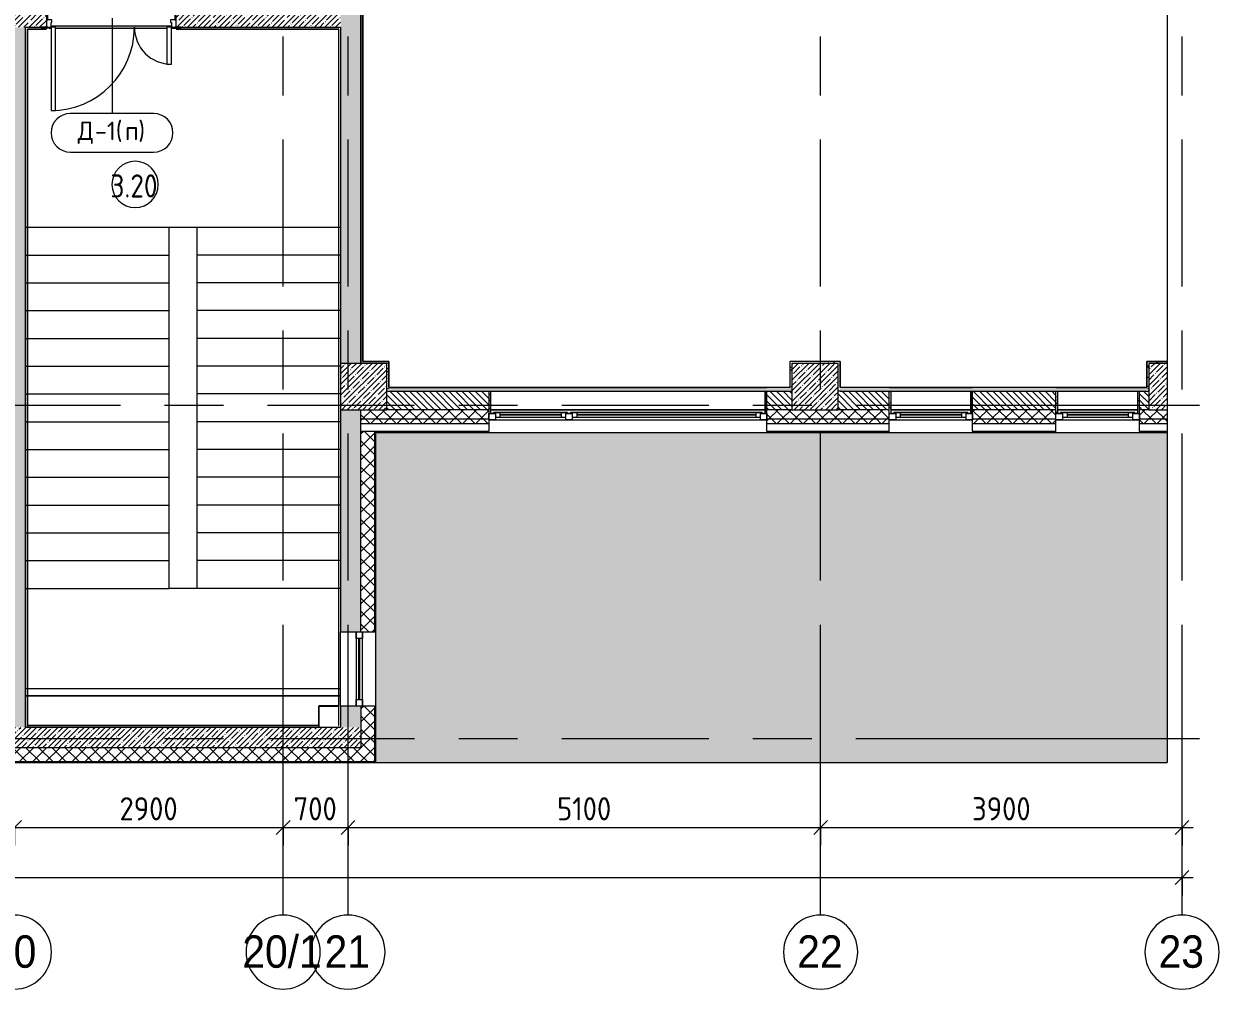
# Model space of a CAD drawing. Header units: millimetres. Extents: x 35355 to 234366, y -8553 to 29000.
# Drawn here: x 72063 to 84960, y -2706 to 7716 of the extents above; entities that cross this region are included whole.
import ezdxf

# ---------------------------------------------------------------- set-up
doc = ezdxf.new("R2010")
doc.units = ezdxf.units.MM
doc.linetypes.add('Осевая', pattern=[3175, 635, -476.25, 1587.5, -476.25])
for name, color, linetype, lineweight in [('A-ANNO-DIMS', 7, 'Continuous', 9), ('A-ANNO-DIMS-100', 7, 'Continuous', 9), ('A-AREA-IDEN', 7, 'Continuous', 9), ('A-DETL', 7, 'Continuous', 9), ('A-DETL-GENF', 7, 'Continuous', 9), ('A-DOOR-IDEN', 7, 'Continuous', 9), ('A-GLAZ', 7, 'Continuous', 9), ('A-GLAZ-1', 7, 'Continuous', 13), ('A-WALL', 7, 'Continuous', 9), ('I-WALL', 7, 'Continuous', 9), ('S-COLS', 7, 'Continuous', 9), ('S-STRS-1', 7, 'Continuous', 9), ('Ограждение', 7, 'Continuous', 9), ('Оси', 7, 'Continuous', 9), ('Оси-1', 7, 'Continuous', 20), ('Оси-2', 7, 'Осевая', 9), ('Поручни', 7, 'Continuous', 9)]:
    doc.layers.add(name, color=color, linetype=linetype, lineweight=lineweight)
for name, color, linetype, lineweight, true_color in [('A-DETL-GENF-1', 7, 'Continuous', 9, 0xd4d4d4), ('A-DOOR-1', 1, 'Continuous', 9, 0xff0000), ('A-DOOR-2', 1, 'Continuous', 13, 0xff0000), ('A-DOOR-FRAM-1', 1, 'Continuous', 13, 0xff0000), ('A-WALL-1', 7, 'Continuous', 9, 0x3c3c3c), ('A-WALL-FNSH-1', 7, 'Continuous', 9, 0x3c3c3c)]:
    doc.layers.add(name, color=color, linetype=linetype, lineweight=lineweight, true_color=true_color)
doc.styles.add('Arial', font='arial.ttf', dxfattribs={"width": 0.9, "height": 350})
doc.styles.add('GOST Common', font='GOST_Common.ttf', dxfattribs={"width": 0.9, "height": 250})
doc.styles.add('GOST Common_1', font='GOST_Common.ttf', dxfattribs={"height": 200})
doc.styles.add('ISOCPEUR', font='isocpeur.ttf', dxfattribs={"width": 0.9, "height": 250})
doc.dimstyles.new('ISO-2_5_0_9К_БОЛЬШОЙ', dxfattribs={"dimscale": 304.8, "dimtxt": 248.995294, "dimasz": 0.492126, "dimexe": 0.393701, "dimexo": 0.984252, "dimgap": 0, "dimtad": 1, "dimdec": 0, "dimrnd": 10, "dimzin": 0, "dimdsep": 46, "dimtxsty": 'ISOCPEUR', "dimblk1": 'OBLIQUE', "dimblk2": 'OBLIQUE', "dimsah": 1, "dimcen": 0.09, "dimdle": 0.393701, "dimazin": 0, "dimtfac": 1, "dimtdec": 4, "dimtix": 1, "dimtmove": 0, "dimatfit": 3, "dimfxl": 1, "dimtvp": 1, "dimtolj": 1, "dimtzin": 0, "dimarcsym": 2})
pattern_1 = [(45, (0, 0), (-70.71068, 70.71068), []), (135, (0, 0), (-70.71068, -70.71068), [])]
pattern_2 = [(45, (0, 0), (-57.02463, 57.02463), []), (45, (57.025, 0), (-57.02463, 57.02463), [100.806, -20.161, 3.353, -16.808])]
pattern_3 = [(0, (0, 0), (121.92, 30.48), [10.058, -81.382, 10.058, -81.382, -487.68]), (0, (0, 0), (121.92, 30.48), [-182.88, 10.058, -172.822, 10.058, -81.382, -213.36]), (0, (0, 0), (121.92, 30.48), [-457.2, 10.058, -50.902, 10.058, -142.342]), (120, (45.72, 15.24), (-87.356454, 90.345817), [10.058, -81.382, 10.058, -81.382, -487.68]), (120, (45.72, 15.24), (-87.356454, 90.345817), [-182.88, 10.058, -172.822, 10.058, -81.382, -213.36]), (120, (45.72, 15.24), (-87.356454, 90.345817), [-457.2, 10.058, -50.902, 10.058, -142.342]), (240, (60.96, 76.2), (-34.563546, -120.825817), [10.058, -81.382, 10.058, -81.382, -487.68]), (240, (60.96, 76.2), (-34.563546, -120.825817), [-182.88, 10.058, -172.822, 10.058, -81.382, -213.36]), (240, (60.96, 76.2), (-34.563546, -120.825817), [-457.2, 10.058, -50.902, 10.058, -142.342])]

# ---------------------------------------------------------------- blocks, each defined once
blk = doc.blocks.new('BSC_Колонна _Прямоугольная - 500х500-V11-План заполнения дверных проемов 3 этажа в осях 12-23')
at = {"layer": 'S-COLS'}
h = blk.add_hatch(dxfattribs=at)
h.set_pattern_fill('FP_12', color=256, style=0, pattern_type=2)
h.set_pattern_definition([(45, (-75730, -3800), (-57.02463, 57.02463), []), (45, (-75672.975, -3800), (-57.02463, 57.02463), [100.806, -20.161, 3.353, -16.808])])
h.paths.add_polyline_path([(-250, -250), (250, -250), (250, 250), (-250, 250), (-250, 246)])
for p, q in [((250, 250), (-250, 250)), ((-250, 250), (-250, -250)), ((250, -250), (250, 250)), ((-250, -250), (250, -250))]:
    blk.add_line(p, q, dxfattribs=at)
blk = doc.blocks.new('BSC_Колонна _Прямоугольная - 500х500-V12-План заполнения дверных проемов 3 этажа в осях 12-23')
at = {"layer": 'S-COLS'}
h = blk.add_hatch(dxfattribs=at)
h.set_pattern_fill('FP_13', color=256, style=0, pattern_type=2)
h.set_pattern_definition([(45, (-80600, -3800), (-57.02463, 57.02463), []), (45, (-80542.975, -3800), (-57.02463, 57.02463), [100.806, -20.161, 3.353, -16.808])])
h.paths.add_polyline_path([(-250, -250), (250, -250), (250, 250), (-250, 250)])
for p, q in [((250, 250), (-250, 250)), ((-250, 250), (-250, -250)), ((250, -250), (250, 250)), ((-250, -250), (250, -250))]:
    blk.add_line(p, q, dxfattribs=at)
blk = doc.blocks.new('120_Окно_СКБ_1Ст - 120_Окно_СКБ_1Ст 800х2500 EI30-23532001-План заполнения дверных проемов 3 этажа в осях 12-23')
at = {"layer": 'A-GLAZ'}
for p, q in [((400, -57), (-400, -57)), ((-400, -127), (400, -127)), ((330, -87), (-330, -87)), ((330, -97), (-330, -97))]:
    blk.add_line(p, q, dxfattribs=at)
at = {"layer": 'A-GLAZ-1'}
for p, q in [((-400, -127), (-400, -57)), ((-400, -57), (-330, -57)), ((-330, -127), (-400, -127)), ((-330, -57), (-330, -127)), ((330, -127), (330, -57)), ((330, -57), (400, -57)), ((400, -127), (330, -127)), ((400, -57), (400, -127))]:
    blk.add_line(p, q, dxfattribs=at)
blk = doc.blocks.new('110_Дверь_СКБ_2Ст - Д-1 Лестничная клетка EIS60-24319353-План заполнения дверных проемов 3 этажа в осях 12-23')
at = {"layer": 'A-DOOR-1'}
for centre, radius, start, end in [((662.5, 110), 900, 90, 180), ((-637.5, 110), 400, 360, 90)]:
    blk.add_arc(centre, radius, start, end, dxfattribs=at)
at = {"layer": 'A-DOOR-2'}
for p, q in [((662.5, 1010), (612.5, 1010)), ((612.5, 1010), (612.5, 110)), ((662.5, 110), (662.5, 1010)), ((-637.5, 510), (-637.5, 110)), ((-587.5, 510), (-637.5, 510)), ((-587.5, 110), (-587.5, 510)), ((-637.5, 110), (-587.5, 110)), ((612.5, 110), (662.5, 110))]:
    blk.add_line(p, q, dxfattribs=at)
at = {"layer": 'A-DOOR-FRAM-1'}
for p, q in [((-672.5, 118), (-742.5, 118)), ((-742.5, 118), (-742.5, 110)), ((-742.5, 110), (-672.5, 110)), ((-637.5, 110), (-687.5, 110)), ((-687.5, 110), (-687.5, 30)), ((-687.5, 30), (-627.5, 30)), ((-672.5, 30), (-687.5, 30)), ((-687.5, 30), (-687.5, -110)), ((-672.5, 110), (-672.5, 118)), ((-672.5, -110), (-672.5, 30)), ((-637.5, 60), (-637.5, 110)), ((-627.5, 60), (-637.5, 60)), ((-627.5, 30), (-627.5, 60)), ((662.5, 60), (652.5, 60)), ((652.5, 60), (652.5, 30)), ((652.5, 30), (712.5, 30)), ((662.5, 110), (662.5, 60)), ((712.5, 110), (662.5, 110)), ((767.5, 118), (697.5, 118)), ((697.5, 118), (697.5, 110)), ((697.5, 110), (767.5, 110)), ((712.5, 30), (697.5, 30)), ((697.5, 30), (697.5, -110)), ((712.5, 30), (712.5, 110)), ((712.5, -110), (712.5, 30)), ((767.5, 110), (767.5, 118)), ((-672.5, -110), (-742.5, -110)), ((-742.5, -110), (-742.5, -118)), ((-742.5, -118), (-672.5, -118)), ((-687.5, -110), (-672.5, -110)), ((-672.5, -118), (-672.5, -110)), ((697.5, -110), (712.5, -110)), ((767.5, -110), (697.5, -110)), ((697.5, -110), (697.5, -118)), ((697.5, -118), (767.5, -118)), ((767.5, -118), (767.5, -110))]:
    blk.add_line(p, q, dxfattribs=at)
blk = doc.blocks.new('120_Окно_СКБ_2Ст - 120_Окно_СКБ_2Ст 3000х2500 _мал_створка слева_-22809161-План заполнения дверных проемов 3 этажа в осях 12-23')
at = {"layer": 'A-GLAZ'}
for p, q in [((1500, -5), (-1500, -5)), ((-1480, -75), (-1450, -75)), ((-1380, -55), (550, -55)), ((550, -65), (-1380, -65)), ((620, -75), (650, -75)), ((720, -55), (1380, -55)), ((1380, -65), (720, -65)), ((1450, -75), (1480, -75))]:
    blk.add_line(p, q, dxfattribs=at)
at = {"layer": 'A-GLAZ-1'}
for p, q in [((-1500, -75), (-1500, -5)), ((-1500, -5), (-1430, -5)), ((-1430, -75), (-1500, -75)), ((-1430, -75), (-1450, -75)), ((-1450, -75), (-1450, -85)), ((-1450, -85), (620, -85)), ((620, -85), (-1450, -85)), ((-1430, -5), (-1430, -75)), ((600, -35), (-1430, -35)), ((-1430, -35), (-1430, -75)), ((-1380, -85), (-1380, -35)), ((550, -85), (550, -35)), ((600, -75), (600, -5)), ((600, -5), (670, -5)), ((600, -75), (600, -35)), ((670, -75), (600, -75)), ((620, -75), (600, -75)), ((620, -85), (620, -75)), ((670, -75), (650, -75)), ((650, -75), (650, -85)), ((650, -85), (1450, -85)), ((1450, -85), (650, -85)), ((670, -5), (670, -75)), ((1430, -35), (670, -35)), ((670, -35), (670, -75)), ((720, -85), (720, -35)), ((1380, -85), (1380, -35)), ((1430, -75), (1430, -5)), ((1430, -5), (1500, -5)), ((1430, -75), (1430, -35)), ((1500, -75), (1430, -75)), ((1450, -75), (1430, -75)), ((1450, -85), (1450, -75)), ((1500, -5), (1500, -75))]:
    blk.add_line(p, q, dxfattribs=at)
blk = doc.blocks.new('120_Окно_СКБ_1Ст - 120_Окно_СКБ_1Ст 900х2500_h_-19906774-План заполнения дверных проемов 3 этажа в осях 12-23')
at = {"layer": 'A-GLAZ'}
for p, q in [((450, -5), (-450, -5)), ((-430, -75), (-400, -75)), ((-330, -55), (330, -55)), ((330, -65), (-330, -65)), ((400, -75), (430, -75))]:
    blk.add_line(p, q, dxfattribs=at)
at = {"layer": 'A-GLAZ-1'}
for p, q in [((-450, -75), (-450, -5)), ((-450, -5), (-380, -5)), ((-380, -75), (-450, -75)), ((-380, -75), (-400, -75)), ((-400, -75), (-400, -85)), ((-400, -85), (400, -85)), ((400, -85), (-400, -85)), ((-380, -5), (-380, -75)), ((380, -35), (-380, -35)), ((-380, -35), (-380, -75)), ((-330, -85), (-330, -35)), ((330, -85), (330, -35)), ((380, -75), (380, -5)), ((380, -5), (450, -5)), ((380, -75), (380, -35)), ((450, -75), (380, -75)), ((400, -75), (380, -75)), ((400, -85), (400, -75)), ((450, -5), (450, -75))]:
    blk.add_line(p, q, dxfattribs=at)
blk = doc.blocks.new('BSC_Колонна _Прямоугольная - 500х500-V37-План заполнения дверных проемов 3 этажа в осях 12-23')
at = {"layer": 'S-COLS'}
h = blk.add_hatch(dxfattribs=at)
h.set_pattern_fill('FP_57', color=256, style=0, pattern_type=2)
h.set_pattern_definition([(45, (-84450, -3800), (-57.02463, 57.02463), []), (45, (-84392.975, -3800), (-57.02463, 57.02463), [100.806, -20.161, 3.353, -16.808])])
h.paths.add_polyline_path([(-250, -250), (-49, -250), (-49, 250), (-250, 250), (-250, 246)])
for p, q in [((-49, 250), (-250, 250)), ((-250, 250), (-250, -250)), ((-250, -250), (-49, -250))]:
    blk.add_line(p, q, dxfattribs=at)
blk = doc.blocks.new('Ограждение - Ограждение-33089517-План заполнения дверных проемов 3 этажа в осях 12-23')
at = {"layer": 'Ограждение'}
h = blk.add_hatch(color=256, dxfattribs=at)
h.paths.add_polyline_path([(73655, 7680), (73655, 7690), (72355, 7690), (72355, 7680), (72405, 7680), (72405, 7670), (73605, 7670), (73605, 7680)])
h.paths.add_polyline_path([(73687, 7670), (73705, 7670), (73705, 7672), (73690, 7672), (73690, 7680), (73655, 7680), (73655, 7670)])
h.paths.add_polyline_path([(72355, 7670), (72355, 7680), (72330, 7680), (72330, 7670)])
at = {"layer": 'Поручни'}
for p, q in [((72330, 7670), (72330, 7680)), ((72330, 7670), (72355, 7670)), ((73655, 7690), (72355, 7690)), ((72405, 7670), (73605, 7670)), ((73655, 7670), (73705, 7670)), ((73705, 7672), (73705, 7670))]:
    blk.add_line(p, q, dxfattribs=at)
blk = doc.blocks.new('Зашивка приборов отопления38 - Зашивка приборов отопления-33325280-План заполнения дверных проемов 3 этажа в осях 12-23')
at = {"layer": 'A-WALL'}
for p, q in [((120705, 18041), (120705, 17931)), ((120705, 17931), (124105, 17931)), ((124105, 17931), (120705, 17931)), ((120705, 17931), (120705, 17856)), ((120705, 17856), (124105, 17856))]:
    blk.add_line(p, q, dxfattribs=at)
blk = doc.blocks.new('DET_L_Линия разрыва - М100-30674062-План заполнения дверных проемов 3 этажа в осях 12-23')
at = {"layer": 'A-DETL-GENF'}
blk.add_line((13519, 0), (0, 0), dxfattribs=at)
blk = doc.blocks.new('Ось сетки - D8-29747960-План заполнения дверных проемов 3 этажа в осях 12-23')
at = {"layer": 'Оси-1'}
for start, end in [(360, 180), (180, 360)]:
    blk.add_arc((0, 0), 4, start, end, dxfattribs=at)
blk = doc.blocks.new('Марка_Помещения - Номер-25198446-План заполнения дверных проемов 3 этажа в осях 12-23')
at = {"layer": 'A-AREA-IDEN'}
for start, end in [(360, 180), (180, 360)]:
    blk.add_arc((0, 0), 2.5, start, end, dxfattribs=at)
blk = doc.blocks.new('М_двери - Типоразмер_рамка-25223575-План заполнения дверных проемов 3 этажа в осях 12-23')
at = {"layer": 'A-DOOR-IDEN'}
for p, q in [((4.5, 2.08), (-4.5, 2.08)), ((-4.5, -2.08), (4.5, -2.08))]:
    blk.add_line(p, q, dxfattribs=at)
for centre, start, end in [((-4.5, 0), 90, 270), ((4.5, 0), 270, 90)]:
    blk.add_arc(centre, 2.08, start, end, dxfattribs=at)
blk = doc.blocks.new('DIMBLOCK23-План заполнения дверных проемов 3 этажа в осях 12-23')
at = {"layer": 'A-ANNO-DIMS-100'}
for p, q in [((38310, -1694), (38310, -1380)), ((84560, -1694), (84560, -1380)), ((38190, -1500), (84680, -1500)), ((38310, -1500), (38310, -1694)), ((84560, -1500), (84560, -1694))]:
    blk.add_line(p, q, dxfattribs=at)
at = {"layer": 'A-ANNO-DIMS-100', "lineweight": 20}
for p, q in [((38310, -1500), (38235, -1575)), ((38310, -1500), (38385, -1425)), ((84560, -1500), (84485, -1575)), ((84560, -1500), (84635, -1425))]:
    blk.add_line(p, q, dxfattribs=at)
at = {"layer": 'A-ANNO-DIMS-100', "color": 0, "insert": (61028, -1173), "char_height": 250, "width": 976.83, "attachment_point": 1, "line_spacing_factor": 1.149209, "style": 'ISOCPEUR'}
blk.add_mtext('46250', dxfattribs=at)
blk = doc.blocks.new('_Oblique')
at = {"color": 0, "linetype": 'ByBlock', "lineweight": -2}
blk.add_line((-0.5, -0.5), (0.5, 0.5), dxfattribs=at)
blk = doc.blocks.new('DIMBLOCK38-План заполнения дверных проемов 3 этажа в осях 12-23')
at = {"layer": 'A-ANNO-DIMS-100'}
for p, q in [((71960, -1155), (71960, -841)), ((74860, -1155), (74860, -841)), ((71960, -961), (74860, -961)), ((71960, -961), (71960, -1155)), ((74860, -961), (74860, -1155))]:
    blk.add_line(p, q, dxfattribs=at)
at = {"layer": 'A-ANNO-DIMS-100', "lineweight": 20}
for p, q in [((71960, -961), (72035, -886)), ((74860, -961), (74935, -886)), ((71960, -961), (71885, -1036)), ((74860, -961), (74785, -1036))]:
    blk.add_line(p, q, dxfattribs=at)
at = {"layer": 'A-ANNO-DIMS-100', "color": 0, "insert": (73094, -634), "char_height": 250, "width": 758.48, "attachment_point": 1, "line_spacing_factor": 1.149209, "style": 'ISOCPEUR'}
blk.add_mtext('2900', dxfattribs=at)
blk = doc.blocks.new('DIMBLOCK39-План заполнения дверных проемов 3 этажа в осях 12-23')
at = {"layer": 'A-ANNO-DIMS-100'}
for p, q in [((74860, -1155), (74860, -841)), ((75560, -1155), (75560, -841)), ((74860, -961), (75560, -961)), ((74860, -961), (74860, -1155)), ((75560, -961), (75560, -1155))]:
    blk.add_line(p, q, dxfattribs=at)
at = {"layer": 'A-ANNO-DIMS-100', "lineweight": 20}
for p, q in [((74860, -961), (74935, -886)), ((75560, -961), (75635, -886)), ((74860, -961), (74785, -1036)), ((75560, -961), (75485, -1036))]:
    blk.add_line(p, q, dxfattribs=at)
at = {"layer": 'A-ANNO-DIMS-100', "color": 0, "insert": (74973, -634), "char_height": 250, "width": 568.86, "attachment_point": 1, "line_spacing_factor": 1.149209, "style": 'ISOCPEUR'}
blk.add_mtext('700', dxfattribs=at)
blk = doc.blocks.new('DIMBLOCK40-План заполнения дверных проемов 3 этажа в осях 12-23')
at = {"layer": 'A-ANNO-DIMS-100'}
for p, q in [((75560, -1155), (75560, -841)), ((80660, -1155), (80660, -841)), ((75560, -961), (80660, -961)), ((75560, -961), (75560, -1155)), ((80660, -961), (80660, -1155))]:
    blk.add_line(p, q, dxfattribs=at)
at = {"layer": 'A-ANNO-DIMS-100', "lineweight": 20}
for p, q in [((75560, -961), (75635, -886)), ((80660, -961), (80735, -886)), ((75560, -961), (75485, -1036)), ((80660, -961), (80585, -1036))]:
    blk.add_line(p, q, dxfattribs=at)
at = {"layer": 'A-ANNO-DIMS-100', "color": 0, "insert": (77816, -634), "char_height": 250, "width": 706.76, "attachment_point": 1, "line_spacing_factor": 1.149209, "style": 'ISOCPEUR'}
blk.add_mtext('5100', dxfattribs=at)
blk = doc.blocks.new('DIMBLOCK41-План заполнения дверных проемов 3 этажа в осях 12-23')
at = {"layer": 'A-ANNO-DIMS-100'}
for p, q in [((80660, -1155), (80660, -841)), ((84560, -1155), (84560, -841)), ((80660, -961), (84680, -961)), ((80660, -961), (80660, -1155)), ((84560, -961), (84560, -1155))]:
    blk.add_line(p, q, dxfattribs=at)
at = {"layer": 'A-ANNO-DIMS-100', "lineweight": 20}
for p, q in [((80660, -961), (80735, -886)), ((84560, -961), (84635, -886)), ((80660, -961), (80585, -1036)), ((84560, -961), (84485, -1036))]:
    blk.add_line(p, q, dxfattribs=at)
at = {"layer": 'A-ANNO-DIMS-100', "color": 0, "insert": (82294, -634), "char_height": 250, "width": 758.48, "attachment_point": 1, "line_spacing_factor": 1.149209, "style": 'ISOCPEUR'}
blk.add_mtext('3900', dxfattribs=at)

msp = doc.modelspace()

# ---------------------------------------------------------------- hatches: boundary and pattern name
at = {"layer": 'A-DETL-GENF-1'}
h = msp.add_hatch(color=256, dxfattribs=at)
h.paths.add_polyline_path([(76000.6, -258), (84400.7, -258), (84400.7, 3300), (75858, 3300), (75858, -258)])
h.paths.add_polyline_path([(66560, 11900), (66560, 27358), (41910, 27358), (41910, 23858), (38652.7, 23858), (38652.7, 15358), (42380, 15358), (42380, 11900), (64391.7, 11900)])
h.paths.add_polyline_path([(84400.7, 15650), (84400.7, 18590), (74040, 18590), (74040, 15650), (81805, 15650)])
at = {"layer": 'A-WALL'}
h = msp.add_hatch(dxfattribs=at)
h.set_pattern_fill('FP_19', color=256, style=0, pattern_type=2)
h.set_pattern_definition([(135, (0, 0), (-35.35534, -35.35534), [])])
h.paths.add_polyline_path([(80850, 3550), (81400, 3550), (81400, 3750), (80850, 3750)])
h.paths.add_polyline_path([(83200, 3550), (83200, 3750), (82300, 3750), (82300, 3550)])
h.paths.add_polyline_path([(80080, 3550), (80350, 3550), (80350, 3750), (80080, 3750)])
h.paths.add_polyline_path([(84100, 3550), (84200, 3550), (84200, 3750), (84100, 3750)])
h.paths.add_polyline_path([(75980, 3550), (77080, 3550), (77080, 3750), (75980, 3750), (75980, 3733.3)])
h = msp.add_hatch(dxfattribs=at)
h.set_pattern_fill('FP_20', color=256, style=0, pattern_type=2)
h.set_pattern_definition(pattern_1)
h.paths.add_polyline_path([(81400, 3450), (81400, 3550), (80080, 3550), (80080, 3450), (80353.9, 3450)])
h.paths.add_polyline_path([(83200, 3450), (83200, 3550), (82300, 3550), (82300, 3450)])
h.paths.add_polyline_path([(84400.7, 3450), (84400.7, 3550), (84100, 3550), (84100, 3450), (84200, 3450)])
h.paths.add_polyline_path([(76000.6, 3450), (77080, 3450), (77080, 3550), (75700, 3550), (75700, 3450), (75980, 3450)])
h = msp.add_hatch(dxfattribs=at)
h.set_pattern_fill('FP_20', color=256, style=0, pattern_type=2)
h.set_pattern_definition(pattern_1)
h.paths.add_polyline_path([(83200, 3400), (83200, 3450), (82300, 3450), (82300, 3400)])
h.paths.add_polyline_path([(75700, 3400), (77080, 3400), (77080, 3450), (75700, 3450)])
h.paths.add_polyline_path([(84400.7, 3400), (84400.7, 3450), (84100, 3450), (84100, 3400)])
h.paths.add_polyline_path([(81400, 3400), (81400, 3450), (80080, 3450), (80080, 3400), (80353.9, 3400)])
h = msp.add_hatch(dxfattribs=at)
h.set_pattern_fill('FP_20', color=256, style=0, pattern_type=2)
h.set_pattern_definition(pattern_1)
h.paths.add_polyline_path([(75850, -250), (75850, 350), (75700, 350), (75700, -250)])
h.paths.add_polyline_path([(75700, 1150), (75850, 1150), (75850, 3320), (75700, 3320), (75700, 1454.5)])
h = msp.add_hatch(dxfattribs=at)
h.set_pattern_fill('FP_20', color=256, style=0, pattern_type=2)
h.set_pattern_definition(pattern_1)
h.paths.add_polyline_path([(71647.3, -250), (75700, -250), (75700, -100), (71560, -100), (71560, -250)])
h.paths.add_polyline_path([(60910, -250), (61610, -250), (61610, -100), (60910, -100)])
h.paths.add_polyline_path([(57136.2, -250), (57810, -250), (57810, -100), (56627.1, -100), (56627.1, -250)])
h.paths.add_polyline_path([(65842.8, -250), (66160, -250), (66160, -100), (65160, -100), (65160, -250), (65410, -250)])
h.paths.add_polyline_path([(70196.1, -250), (70660, -250), (70660, -100), (67060, -100), (67060, -250), (67293.9, -250)])
h.paths.add_polyline_path([(64260, -250), (64260, -100), (63710, -100), (63710, -250)])
at = {"layer": 'I-WALL'}
h = msp.add_hatch(dxfattribs=at)
h.set_pattern_fill('FP_68', color=256, style=0, pattern_type=2)
h.set_pattern_definition(pattern_3)
h.paths.add_polyline_path([(75720, 4050), (75720, 10900), (75700, 10900), (75700, 4050)])
h = msp.add_hatch(dxfattribs=at)
h.set_pattern_fill('FP_17', color=256, style=0, pattern_type=2)
h.set_pattern_definition(pattern_2)
h.paths.add_polyline_path([(73705, 7680), (75480, 7680), (75480, 7900), (73705, 7900), (73705, 7730)])
h.paths.add_polyline_path([(72250, 7680), (72305, 7680), (72305, 7900), (71860, 7900), (71860, 7680), (72080, 7680)])
h = msp.add_hatch(dxfattribs=at)
h.set_pattern_fill('FP_17', color=256, style=0, pattern_type=2)
h.set_pattern_definition(pattern_2)
h.paths.add_polyline_path([(75700, 120), (75700, 350), (75480, 350), (75480, 120)])
h.paths.add_polyline_path([(75480, 1150), (75700, 1150), (75700, 3550), (75480, 3550), (75480, 1454.5)])
h.paths.add_polyline_path([(75700, 4050), (75700, 7900), (75480, 7900), (75480, 4050), (75662.3, 4050)])
h = msp.add_hatch(dxfattribs=at)
h.set_pattern_fill('FP_17', color=256, style=0, pattern_type=2)
h.set_pattern_definition(pattern_2)
h.paths.add_polyline_path([(71860, 120), (72080, 120), (72080, 7680), (71860, 7680), (71860, 140)])
h = msp.add_hatch(dxfattribs=at)
h.set_pattern_fill('FP_68', color=256, style=0, pattern_type=2)
h.set_pattern_definition(pattern_3)
h.paths.add_polyline_path([(75980, 4050), (76000, 4050), (76000, 4070), (75720, 4070), (75720, 4050)])
h = msp.add_hatch(dxfattribs=at)
h.set_pattern_fill('FP_68', color=256, style=0, pattern_type=2)
h.set_pattern_definition(pattern_3)
h.paths.add_polyline_path([(76000, 3750), (76000, 4050), (75980, 4050), (75980, 3750)])
h = msp.add_hatch(dxfattribs=at)
h.set_pattern_fill('FP_68', color=256, style=0, pattern_type=2)
h.set_pattern_definition(pattern_3)
h.paths.add_polyline_path([(80350, 3790), (80350, 4070), (80330, 4070), (80330, 3790)])
h = msp.add_hatch(dxfattribs=at)
h.set_pattern_fill('FP_68', color=256, style=0, pattern_type=2)
h.set_pattern_definition(pattern_3)
h.paths.add_polyline_path([(80870, 4050), (80870, 4070), (80350, 4070), (80350, 4050), (80850, 4050)])
h = msp.add_hatch(dxfattribs=at)
h.set_pattern_fill('FP_68', color=256, style=0, pattern_type=2)
h.set_pattern_definition(pattern_3)
h.paths.add_polyline_path([(80870, 3750), (80870, 4050), (80850, 4050), (80850, 3750)])
h = msp.add_hatch(dxfattribs=at)
h.set_pattern_fill('FP_68', color=256, style=0, pattern_type=2)
h.set_pattern_definition(pattern_3)
h.paths.add_polyline_path([(84180, 3750), (84200, 3750), (84200, 4070), (84180, 4070), (84180, 3790)])
h = msp.add_hatch(dxfattribs=at)
h.set_pattern_fill('FP_68', color=256, style=0, pattern_type=2)
h.set_pattern_definition(pattern_3)
h.paths.add_polyline_path([(84200, 4050), (84400.7, 4050), (84400.7, 4070), (84200, 4070)])
h = msp.add_hatch(dxfattribs=at)
h.set_pattern_fill('FP_68', color=256, style=0, pattern_type=2)
h.set_pattern_definition(pattern_3)
h.paths.add_polyline_path([(76000.6, 3750), (80350, 3750), (80350, 3790), (76000, 3790), (76000, 3750)])
h = msp.add_hatch(dxfattribs=at)
h.set_pattern_fill('FP_68', color=256, style=0, pattern_type=2)
h.set_pattern_definition(pattern_3)
h.paths.add_polyline_path([(77080, 3510), (77100, 3510), (77100, 3750), (77080, 3750)])
h = msp.add_hatch(dxfattribs=at)
h.set_pattern_fill('FP_68', color=256, style=0, pattern_type=2)
h.set_pattern_definition(pattern_3)
h.paths.add_polyline_path([(80080, 3510), (80080, 3750), (80060, 3750), (80060, 3510)])
h = msp.add_hatch(dxfattribs=at)
h.set_pattern_fill('FP_68', color=256, style=0, pattern_type=2)
h.set_pattern_definition(pattern_3)
h.paths.add_polyline_path([(84180, 3750), (84180, 3790), (80870, 3790), (80870, 3750), (83256.1, 3750)])
h = msp.add_hatch(dxfattribs=at)
h.set_pattern_fill('FP_68', color=256, style=0, pattern_type=2)
h.set_pattern_definition(pattern_3)
h.paths.add_polyline_path([(81400, 3510), (81420, 3510), (81420, 3750), (81400, 3750)])
h = msp.add_hatch(dxfattribs=at)
h.set_pattern_fill('FP_68', color=256, style=0, pattern_type=2)
h.set_pattern_definition(pattern_3)
h.paths.add_polyline_path([(82300, 3510), (82300, 3750), (82280, 3750), (82280, 3510)])
h = msp.add_hatch(dxfattribs=at)
h.set_pattern_fill('FP_68', color=256, style=0, pattern_type=2)
h.set_pattern_definition(pattern_3)
h.paths.add_polyline_path([(83220, 3510), (83220, 3750), (83200, 3750), (83200, 3510)])
h = msp.add_hatch(dxfattribs=at)
h.set_pattern_fill('FP_68', color=256, style=0, pattern_type=2)
h.set_pattern_definition(pattern_3)
h.paths.add_polyline_path([(84100, 3510), (84100, 3750), (84080, 3750), (84080, 3510)])
h = msp.add_hatch(dxfattribs=at)
h.set_pattern_fill('FP_17', color=256, style=0, pattern_type=2)
h.set_pattern_definition(pattern_2)
h.paths.add_polyline_path([(75700, -100), (75700, 120), (71860, 120), (71860, -100), (73098.4, -100)])

# ---------------------------------------------------------------- linework, layer by layer
at = {"layer": 'A-DETL'}
for p, q in [((84400.7, 3300), (75858, 3300)), ((75858, 3300), (75858, -258)), ((75858, -258), (84400.7, -258))]:
    msp.add_line(p, q, dxfattribs=at)
at = {"layer": 'A-DOOR-IDEN'}
msp.add_line((73013.3, 7779.1), (73013.3, 6747.8), dxfattribs=at)
at = {"layer": 'A-WALL'}
for p, q in [((75720, 10880), (75720, 4070)), ((72100.4, 7659), (72100, 7659)), ((75460, 7659), (75459, 7659)), ((75720, 4070), (76000, 4070)), ((76000, 4050), (76000, 3790)), ((80870, 4050), (80870, 3790)), ((84180, 3790), (84180, 4070)), ((84200, 4070), (84400.7, 4070)), ((76000, 3790), (77080, 3790)), ((80330, 3790), (80080, 3790)), ((80870, 3750), (80850, 3750)), ((81400, 3790), (80870, 3790)), ((77080, 3550), (75980, 3550)), ((77100, 3550), (80060, 3550)), ((80350, 3550), (80080, 3550)), ((81400, 3550), (80850, 3550)), ((81420, 3550), (82280, 3550)), ((83200, 3550), (82300, 3550)), ((83220, 3550), (84080, 3550)), ((84200, 3550), (84100, 3550)), ((75700, 3450), (77080, 3450)), ((75700, 3400), (77080, 3400)), ((80080, 3450), (81400, 3450)), ((80080, 3400), (81400, 3400)), ((82300, 3450), (83200, 3450)), ((82300, 3400), (83200, 3400)), ((84100, 3450), (84400.7, 3450)), ((84100, 3400), (84400.7, 3400)), ((75700, 3320), (77080, 3320)), ((75700, 1150), (75700, 3320)), ((75850, 1150), (75850, 3320)), ((75853, 1150), (75853, 3320)), ((75858, 3300), (75853, 3300)), ((80080, 3320), (81400, 3320)), ((82300, 3320), (83200, 3320)), ((84100, 3320), (84400.7, 3320)), ((75459, 350), (75459, 351)), ((75700, 350), (75700, -100)), ((75850, -250), (75850, 350)), ((75853, -253), (75853, 350)), ((72101, 140), (72101, 139)), ((71560, -250), (75850, -250)), ((71560, -253), (75853, -253))]:
    msp.add_line(p, q, dxfattribs=at)
at = {"layer": 'A-WALL-1'}
for p, q in [((75700, 10900), (75700, 4050)), ((75700, 4050), (75700, 7900)), ((72080, 120), (72080, 7680)), ((72080, 7680), (72250, 7680)), ((73760, 7680), (75480, 7680)), ((75480, 7680), (75480, 4050)), ((80870, 4070), (80330, 4070)), ((75980, 3750), (80350, 3750)), ((80080, 3790), (77080, 3790)), ((77080, 3750), (77080, 3320)), ((77100, 3510), (77100, 3750)), ((80060, 3750), (80060, 3510)), ((80080, 3320), (80080, 3750)), ((80330, 3791), (80330, 3790)), ((80870, 3750), (84200, 3750)), ((84100, 3790), (81400, 3790)), ((81400, 3320), (81400, 3750)), ((81420, 3510), (81420, 3750)), ((82280, 3750), (82280, 3510)), ((82300, 3320), (82300, 3750)), ((83200, 3320), (83200, 3750)), ((83220, 3510), (83220, 3750)), ((84080, 3750), (84080, 3510)), ((84100, 3320), (84100, 3750)), ((75480, 3550), (75480, 1150)), ((75700, 3320), (75700, 3550)), ((77080, 3510), (77100, 3510)), ((80060, 3510), (80080, 3510)), ((81400, 3510), (81420, 3510)), ((82280, 3510), (82300, 3510)), ((83200, 3510), (83220, 3510)), ((84080, 3510), (84100, 3510)), ((75480, 1150), (75850, 1150)), ((75850, 350), (75480, 350)), ((75480, 350), (75480, 120)), ((75480, 120), (72080, 120)), ((75700, -100), (71560, -100))]:
    msp.add_line(p, q, dxfattribs=at)
at = {"layer": 'A-WALL-FNSH-1'}
for p, q in [((75721, 4071), (75721, 9179)), ((72305, 7660), (72100, 7660)), ((72100, 7660), (72100, 130)), ((72101, 140), (72101, 7659)), ((72101.4, 7659), (72305, 7659)), ((72305, 7659), (72305, 7660)), ((75460, 7660), (73705, 7660)), ((73705, 7660), (73705, 7659)), ((73705, 7659), (75459, 7659)), ((75459, 7659), (75459, 351)), ((75460, 140.5), (75460, 7660)), ((76001, 4071), (75721, 4071)), ((76000, 4070), (76000, 4050)), ((76001, 3791), (76001, 4071)), ((80329, 4071), (80329, 3791)), ((80871, 4071), (80329, 4071)), ((80330, 3791), (80330, 4070)), ((80870, 4070), (80870, 4050)), ((80871, 3791), (80871, 4071)), ((84179, 4071), (84179, 3791)), ((84400.7, 4071), (84179, 4071)), ((84180, 4070), (84200, 4070)), ((77080, 3791), (76001, 3791)), ((77080, 3790), (77080, 3791)), ((77101, 3510), (77101, 3750)), ((80059, 3750), (80059, 3510)), ((80329, 3791), (80080, 3791)), ((80080, 3791), (80080, 3790)), ((81400, 3791), (80871, 3791)), ((81400, 3790), (81400, 3791)), ((81421, 3510), (81421, 3750)), ((82279, 3750), (82279, 3510)), ((83200, 3791), (82300, 3791)), ((82300, 3791), (82300, 3790)), ((83200, 3790), (83200, 3791)), ((83221, 3510), (83221, 3750)), ((84079, 3750), (84079, 3510)), ((84179, 3791), (84100, 3791)), ((84100, 3791), (84100, 3790)), ((84100, 3790), (84180, 3790)), ((77100, 3510), (77101, 3510)), ((80059, 3510), (80060, 3510)), ((81420, 3510), (81421, 3510)), ((82279, 3510), (82280, 3510)), ((83220, 3510), (83221, 3510)), ((84079, 3510), (84080, 3510)), ((77080, 3300), (77080, 3320)), ((80080, 3320), (80080, 3300)), ((81400, 3300), (81400, 3320)), ((82300, 3320), (82300, 3300)), ((83200, 3300), (83200, 3320)), ((84100, 3320), (84100, 3300)), ((75850, 1150), (75858, 1150)), ((75244, 351), (75244, 140)), ((75459, 351), (75244, 351)), ((75245, 130), (75245, 350)), ((75245, 350), (75459, 350)), ((75459, 350), (75459, 140.5)), ((75858, 350), (75850, 350)), ((72100, 130), (72101, 130)), ((75244, 140), (72101, 140)), ((72101, 130), (72101, 139)), ((72101, 139), (75244, 139)), ((75244, 139), (75244, 130)), ((75244, 130), (75245, 130)), ((75459, 140.5), (75460, 140.5)), ((71560, -258), (75858, -258))]:
    msp.add_line(p, q, dxfattribs=at)
at = {"layer": 'I-WALL'}
for p, q in [((72100.4, 535), (72100.4, 7659)), ((72101.4, 7659), (72100.4, 7659)), ((72101.4, 7659), (72101.4, 535)), ((72101.4, 5693), (72100, 5693)), ((77080, 3791), (80080, 3791)), ((81400, 3791), (82300, 3791)), ((83200, 3791), (84100, 3791)), ((80060, 3550), (77100, 3550)), ((82280, 3550), (81420, 3550)), ((84080, 3550), (83220, 3550)), ((72100.4, 1630.5), (72101.4, 1630.5)), ((72100.4, 1310), (72101.4, 1310))]:
    msp.add_line(p, q, dxfattribs=at)
at = {"layer": 'S-STRS-1'}
for p, q in [((72080, 5520), (73630, 5520)), ((72080, 5520), (73630, 5520)), ((73630, 5520), (75480, 5520)), ((73630, 5220), (73630, 5520)), ((73930, 5520), (73930, 5220)), ((72080, 5220), (73630, 5220)), ((72080, 5220), (73630, 5220)), ((73630, 4920), (73630, 5220)), ((73930, 5220), (73930, 4920)), ((75480, 5220), (73930, 5220)), ((75480, 5220), (73930, 5220)), ((72080, 4920), (73630, 4920)), ((72080, 4920), (73630, 4920)), ((73630, 4620), (73630, 4920)), ((73930, 4920), (73930, 4620)), ((75480, 4920), (73930, 4920)), ((75480, 4920), (73930, 4920)), ((72080, 4620), (73630, 4620)), ((72080, 4620), (73630, 4620)), ((73630, 4320), (73630, 4620)), ((73930, 4620), (73930, 4320)), ((75480, 4620), (73930, 4620)), ((75480, 4620), (73930, 4620)), ((72080, 4320), (73630, 4320)), ((72080, 4320), (73630, 4320)), ((73630, 4020), (73630, 4320)), ((73930, 4320), (73930, 4020)), ((75480, 4320), (73930, 4320)), ((75480, 4320), (73930, 4320)), ((72080, 4020), (73630, 4020)), ((72080, 4020), (73630, 4020)), ((73630, 3720), (73630, 4020)), ((73930, 4020), (73930, 3720)), ((75480, 4020), (73930, 4020)), ((75480, 4020), (73930, 4020)), ((72080, 3720), (73630, 3720)), ((72080, 3720), (73630, 3720)), ((73630, 3420), (73630, 3720)), ((73930, 3720), (73930, 3420)), ((75480, 3720), (73930, 3720)), ((75480, 3720), (73930, 3720)), ((72080, 3420), (73630, 3420)), ((72080, 3420), (73630, 3420)), ((73630, 3120), (73630, 3420)), ((73930, 3420), (73930, 3120)), ((75480, 3420), (73930, 3420)), ((75480, 3420), (73930, 3420)), ((72080, 3120), (73630, 3120)), ((72080, 3120), (73630, 3120)), ((73630, 2820), (73630, 3120)), ((73930, 3120), (73930, 2820)), ((75480, 3120), (73930, 3120)), ((75480, 3120), (73930, 3120)), ((72080, 2820), (73630, 2820)), ((72080, 2820), (73630, 2820)), ((73630, 2520), (73630, 2820)), ((73930, 2820), (73930, 2520)), ((75480, 2820), (73930, 2820)), ((75480, 2820), (73930, 2820)), ((72080, 2520), (73630, 2520)), ((72080, 2520), (73630, 2520)), ((73630, 2220), (73630, 2520)), ((73930, 2520), (73930, 2220)), ((75480, 2520), (73930, 2520)), ((75480, 2520), (73930, 2520)), ((72080, 2220), (73630, 2220)), ((72080, 2220), (73630, 2220)), ((73630, 1920), (73630, 2220)), ((73930, 2220), (73930, 1920)), ((75480, 2220), (73930, 2220)), ((75480, 2220), (73930, 2220)), ((72080, 1920), (73630, 1920)), ((72080, 1920), (73630, 1920)), ((73630, 1620), (73630, 1920)), ((73930, 1920), (73930, 1620)), ((75480, 1920), (73930, 1920)), ((75480, 1920), (73930, 1920)), ((72080, 1620), (73630, 1620)), ((72080, 1620), (73630, 1620)), ((73930, 1620), (73630, 1620)), ((75480, 1620), (73930, 1620)), ((75480, 1620), (73930, 1620)), ((75480, 535), (75480, 1150))]:
    msp.add_line(p, q, dxfattribs=at)
at = {"layer": 'Оси'}
for p, q in [((82250, 3600), (84750, 3600)), ((74860, -1906.3), (74860, 593.7)), ((75560, -1906.3), (75560, 593.7)), ((80660, -1906.3), (80660, 593.7)), ((84560, -1906.3), (84560, 593.7)), ((82250, 0), (84750, 0))]:
    msp.add_line(p, q, dxfattribs=at)
at = {"layer": 'Оси-2'}
for p, q in [((74860, 593.7), (74860, 25434.4)), ((75560, 593.7), (75560, 25030)), ((80660, 593.7), (80660, 25030)), ((84560, 593.7), (84560, 24850)), ((38655.2, 3600), (82250, 3600)), ((38655.2, 0), (82250, 0))]:
    msp.add_line(p, q, dxfattribs=at)

# ---------------------------------------------------------------- block references
at = {"layer": 'A-AREA-IDEN', "xscale": 99.99999999999993, "yscale": 99.99999999999993, "zscale": 99.99999999999993}
msp.add_blockref('Марка_Помещения - Номер-25198446-План заполнения дверных проемов 3 этажа в осях 12-23', (73262.4, 5982.7), dxfattribs=at)
at = {"layer": 'A-DETL-GENF', "rotation": 90.00000000000031}
msp.add_blockref('DET_L_Линия разрыва - М100-30674062-План заполнения дверных проемов 3 этажа в осях 12-23', (84400.7, -258), dxfattribs=at)
at = {"layer": 'A-DOOR-1', "rotation": 180}
msp.add_blockref('110_Дверь_СКБ_2Ст - Д-1 Лестничная клетка EIS60-24319353-План заполнения дверных проемов 3 этажа в осях 12-23', (73017.5, 7790), dxfattribs=at)
at = {"layer": 'A-DOOR-IDEN', "xscale": 99.99999999999993, "yscale": 99.99999999999993, "zscale": 99.99999999999993}
msp.add_blockref('М_двери - Типоразмер_рамка-25223575-План заполнения дверных проемов 3 этажа в осях 12-23', (73013.3, 6539.8), dxfattribs=at)
at = {"layer": 'A-GLAZ'}
for name, p, rotation in [('120_Окно_СКБ_2Ст - 120_Окно_СКБ_2Ст 3000х2500 _мал_створка слева_-22809161-План заполнения дверных проемов 3 этажа в осях 12-23', (78580, 3435), 180), ('120_Окно_СКБ_1Ст - 120_Окно_СКБ_1Ст 900х2500_h_-19906774-План заполнения дверных проемов 3 этажа в осях 12-23', (81850, 3435), 180), ('120_Окно_СКБ_1Ст - 120_Окно_СКБ_1Ст 900х2500_h_-19906774-План заполнения дверных проемов 3 этажа в осях 12-23', (83650, 3435), 180), ('120_Окно_СКБ_1Ст - 120_Окно_СКБ_1Ст 800х2500 EI30-23532001-План заполнения дверных проемов 3 этажа в осях 12-23', (75775, 750), 270)]:
    msp.add_blockref(name, p, dxfattribs=dict(at, rotation=rotation))
at = {"layer": 'A-WALL', "rotation": 180}
msp.add_blockref('Зашивка приборов отопления38 - Зашивка приборов отопления-33325280-План заполнения дверных проемов 3 этажа в осях 12-23', (196184.7, 18391.2), dxfattribs=at)
at = {"layer": 'S-COLS'}
for name, p in [('BSC_Колонна _Прямоугольная - 500х500-V11-План заполнения дверных проемов 3 этажа в осях 12-23', (75730, 3800)), ('BSC_Колонна _Прямоугольная - 500х500-V12-План заполнения дверных проемов 3 этажа в осях 12-23', (80600, 3800)), ('BSC_Колонна _Прямоугольная - 500х500-V37-План заполнения дверных проемов 3 этажа в осях 12-23', (84450, 3800))]:
    msp.add_blockref(name, p, dxfattribs=at)
at = {"layer": 'Оси-1', "xscale": 99.99999999999993, "yscale": 99.99999999999993, "zscale": 99.99999999999993}
for p in [(71960, -2306.3), (74860, -2306.3), (75560, -2306.3), (80660, -2306.3), (84560, -2306.3)]:
    msp.add_blockref('Ось сетки - D8-29747960-План заполнения дверных проемов 3 этажа в осях 12-23', p, dxfattribs=at)
at = {"layer": 'Поручни'}
msp.add_blockref('Ограждение - Ограждение-33089517-План заполнения дверных проемов 3 этажа в осях 12-23', (0, 0), dxfattribs=at)

# ---------------------------------------------------------------- texts
at = {"layer": 'A-AREA-IDEN', "insert": (72996.7, 6091.3), "char_height": 250, "width": 663.797, "attachment_point": 1, "style": 'GOST Common'}
msp.add_mtext('3.20', dxfattribs=at)
at = {"layer": 'A-DOOR-IDEN', "char_height": 200, "attachment_point": 1, "style": 'GOST Common_1'}
for s, insert, width in [('\\fGOST Common|b0|i0|c204|p34|;Д', (72643.5, 6661.1), 224.472), ('-1(', (72828.8, 6661.1), 392.827), ('\\fGOST Common|b0|i0|c204|p34|;п', (73152.9, 6661.1), 176.371), ('\\fGOST Common|b0|i0|c204|p34|;)', (73298.4, 6661.1), 96.202)]:
    msp.add_mtext(s, dxfattribs=dict(at, insert=insert, width=width))
at = {"layer": 'Оси', "char_height": 350, "attachment_point": 1, "style": 'Arial'}
for s, insert, width in [('20', (71707.4, -2125.6), 606.076), ('20/1', (74419.7, -2125.6), 1060.633), ('21', (75307.4, -2125.6), 606.076), ('22', (80407.4, -2125.6), 606.076), ('23', (84307.4, -2125.6), 606.076)]:
    msp.add_mtext(s, dxfattribs=dict(at, insert=insert, width=width))

# ---------------------------------------------------------------- dimensions: what is measured, and where the dimension line sits
at = {"layer": 'A-ANNO-DIMS'}
for base, p1, p2, override, picture, middle in [((74860, -960.7), (71960, -854.7), (74860, -854.7), {"dimpost": '<>', "dimfxl": 2900}, 'DIMBLOCK38-План заполнения дверных проемов 3 этажа в осях 12-23', (73410, -835.7)), ((75560, -960.7), (74860, -854.7), (75560, -854.7), {"dimpost": '<>', "dimfxl": 700}, 'DIMBLOCK39-План заполнения дверных проемов 3 этажа в осях 12-23', (75210, -835.7)), ((80660, -960.7), (75560, -854.7), (80660, -854.7), {"dimpost": '<>', "dimfxl": 5100}, 'DIMBLOCK40-План заполнения дверных проемов 3 этажа в осях 12-23', (78110, -835.7)), ((84560, -960.7), (80660, -854.7), (84560, -854.7), {"dimpost": '<>', "dimfxl": 3900}, 'DIMBLOCK41-План заполнения дверных проемов 3 этажа в осях 12-23', (82610, -835.7)), ((84560, -1499.6), (38310, -1393.5), (84560, -1393.5), {"dimpost": '<>', "dimfxl": 46250}, 'DIMBLOCK23-План заполнения дверных проемов 3 этажа в осях 12-23', (61435, -1374.6))]:
    dim = msp.add_linear_dim(base=base, p1=p1, p2=p2, dimstyle='ISO-2_5_0_9К_БОЛЬШОЙ', override=override, dxfattribs=at)
    dim.commit()
    dim.dimension.update_dxf_attribs({"geometry": picture, "text_midpoint": middle})

doc.saveas('drawing.dxf')
